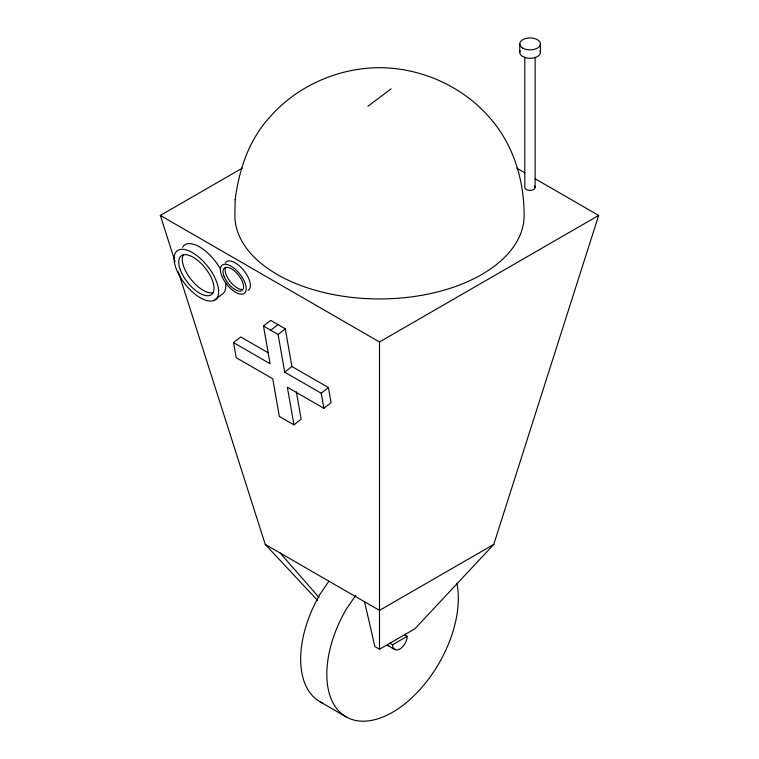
<?xml version="1.0" encoding="UTF-8"?>
<svg xmlns="http://www.w3.org/2000/svg" width="759" height="759" viewBox="0 0 759 759"><rect width="100%" height="100%" fill="white"/><g stroke="black" fill="none" stroke-linecap="round" stroke-linejoin="round"><path stroke-width="1.14" d="M364.557 601.764L374.87 646.545L379.5 649.22L414.917 628.775L493.758 544.421L598.661 215.442L535.161 178.782M328.913 581.242L319.928 594.382A92.977 53.68 -60 0 0 322.812 703.214M355.734 595.369L346.085 609.486A92.977 53.68 -60 0 0 374.016 719.874A92.977 53.68 -60 0 0 456.842 583.178M214.617 300.147A30.996 14.355 51.7 0 0 198.308 256.722A30.996 14.355 51.7 0 0 176.183 268.705A30.996 14.355 51.7 0 0 214.617 300.147L221.799 294.473A30.996 14.355 51.7 0 0 225.489 282.272M296.352 391.815L301.152 419.205L293.97 424.879L279.359 416.444L272.747 378.788L236.22 357.698L233.582 342.632L240.764 336.958L268.155 352.774M233.582 342.632L270.1 363.722L263.487 326.057L270.678 320.383L285.289 328.818L291.902 366.483L328.429 387.564L331.066 402.631L323.884 408.314L287.357 387.223L293.97 424.879M270.792 330.279L277.984 324.605M323.884 408.314L321.237 393.247L284.71 372.157L278.098 334.491L285.289 328.818M284.71 372.157L291.902 366.483M321.237 393.247L328.429 387.564M367.906 106.307L391.094 88.85M175.073 261.627L160.339 215.442L242.273 168.137M160.339 215.442L379.5 341.967L598.661 215.442M493.758 544.421L379.5 610.388L265.242 544.421L178.308 271.769M389.908 643.215L392.574 644.761L407.185 636.327L404.519 634.78M516.727 168.137L524.924 172.872M263.487 326.057L278.098 334.491M394.718 649.486L387.413 645.273A10.332 5.968 -60 0 0 388.921 645.738M319.928 701.743L346.085 716.847M265.242 544.421L317.528 600.369M280.185 553.045L319.122 597.589M540.417 43.918L540.417 52.352M535.123 57.248L535.123 187.482M524.801 57.058L524.801 187.283A5.161 2.979 0 0 0 531.129 190.291A5.161 2.979 0 0 0 534.516 185.983M519.754 43.918L519.754 52.352M379.5 341.967L379.5 649.22M407.185 636.327A10.332 5.968 -60 0 1 399.879 648.973A10.332 5.968 -60 0 1 392.574 644.761M182.625 247.206A30.996 14.355 51.7 0 1 220.613 269.293M540.066 50.806A10.332 5.968 0 0 1 530.086 58.31A10.332 5.968 0 0 1 520.105 50.806M213.497 292.547A24.582 11.385 51.7 0 1 191.135 279.549A24.582 11.385 51.7 0 1 183.365 254.654M241.988 289.492A14.26 6.603 51.7 0 1 229.522 280.764A14.26 6.603 51.7 0 1 225.774 267.31M225.347 262.993A17.979 8.33 51.7 0 1 243.449 270.062A17.979 8.33 51.7 0 1 248.06 290.412M235.148 199.75L234.863 215.442A144.637 83.509 0 0 0 379.5 298.942A144.637 83.509 0 0 0 524.137 215.442C524.118 180.405 513.568 144.808 490.086 118.148C462.848 86.346 421.302 67.874 379.5 67.684C337.698 67.874 296.152 86.346 268.914 118.148C248.497 140.88 239.047 169.969 235.148 199.75M522.78 48.13A10.332 5.968 0 0 0 540.066 45.455A10.332 5.968 0 0 0 527.41 38.149A10.332 5.968 0 0 0 522.78 48.13M180.367 270.052A24.582 11.385 51.7 0 0 210.841 294.985A24.582 11.385 51.7 0 0 197.909 260.546A24.582 11.385 51.7 0 0 180.367 270.052M224.028 276.238A14.26 6.603 51.7 0 0 241.713 290.706A14.26 6.603 51.7 0 0 234.208 270.726A14.26 6.603 51.7 0 0 224.028 276.238M221.609 275.46A17.979 8.33 51.7 0 0 243.895 293.695A17.979 8.33 51.7 0 0 234.436 268.515A17.979 8.33 51.7 0 0 221.609 275.46"/></g></svg>
